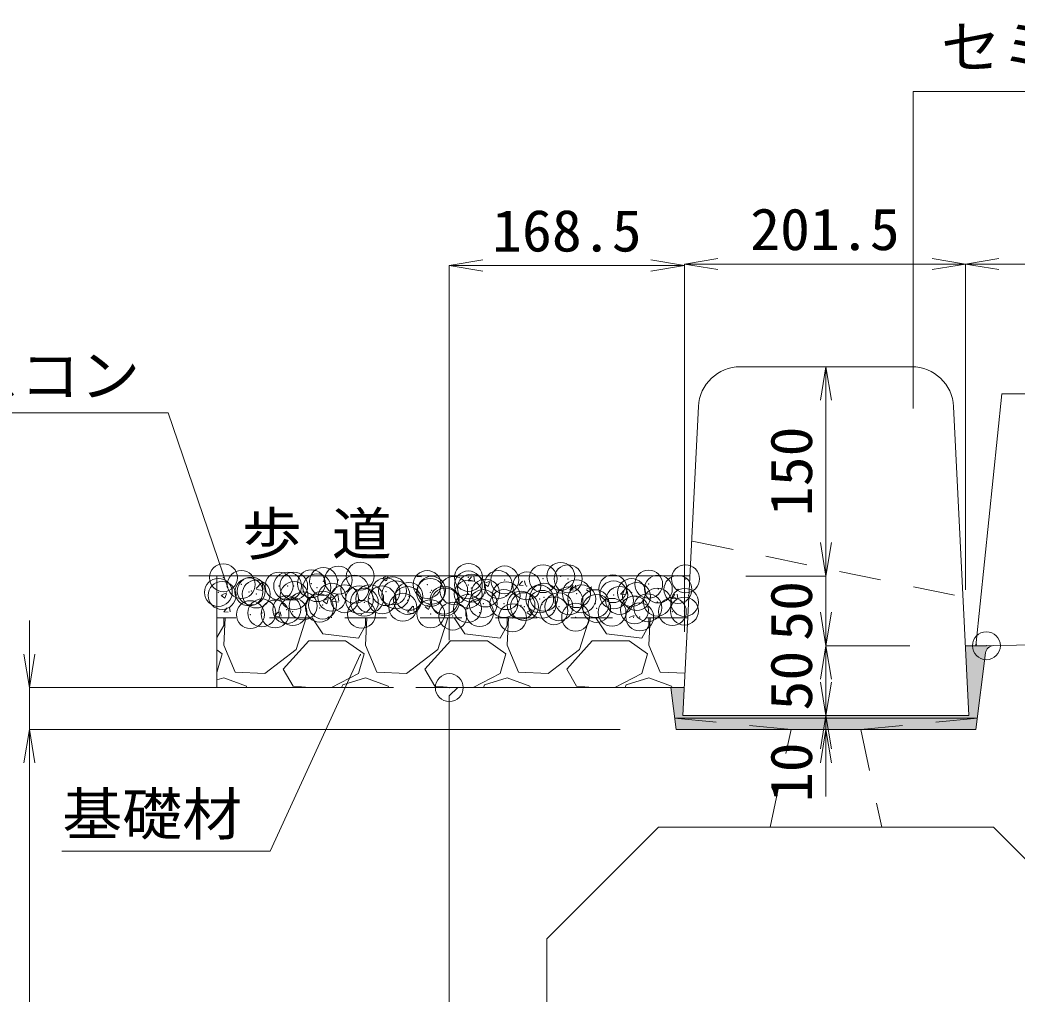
# Model space of a CAD drawing. Units: millimetres at full size. Extents: x 164402 to 209100, y 872507 to 885397.
# Drawn here: x 178365 to 179080, y 876263 to 876961 of the extents above; entities that cross this region are included whole.
import ezdxf
from ezdxf.enums import TextEntityAlignment as Align

# ---------------------------------------------------------------- set-up
doc = ezdxf.new("R2010")
doc.units = ezdxf.units.MM
doc.header["$LTSCALE"] = 40
doc.header["$PDMODE"] = 32
doc.header["$PDSIZE"] = 20
doc.linetypes.add('USER1', pattern=[1.35, 0.75, -0.6])
for name, color, linetype, lineweight in [('0_2', 7, 'Continuous', 13), ('ハッチング', 7, 'Continuous', 5), ('作業エリア', 11, 'Continuous', 13), ('寸法線', 7, 'Continuous', 13), ('排水孔', 7, 'USER1', 9), ('本体', 2, 'Continuous', 13), ('補助線', 8, 'Continuous', 13)]:
    doc.layers.add(name, color=color, linetype=linetype, lineweight=lineweight)
doc.styles.add('ＭＳ 明朝', font='')
doc.styles.get('ＭＳ 明朝').set_extended_font_data('MS Mincho')

# ---------------------------------------------------------------- blocks, each defined once
blk = doc.blocks.new('open_arrow')
at = {"color": 0, "linetype": 'Continuous', "lineweight": -2}
blk.add_lwpolyline([(7.5, 1.25), (0, 0), (7.5, -1.25)], dxfattribs=at)
blk = doc.blocks.new('filled_arrow')
at = {"color": 0, "linetype": 'Continuous', "lineweight": -2}
blk.add_solid([(7.5, 1.25), (0, 0), (7.5, -1.25)], dxfattribs=at)

msp = doc.modelspace()

# ---------------------------------------------------------------- hatches: boundary and pattern name
at = {"layer": 'ハッチング'}
msp.add_hatch(color=8, dxfattribs=at).paths.add_polyline_path([(178832.32, 876477.03), (178835.41, 876452.29), (179050.41, 876452.29), (179057.27, 876507.13, -0.3734), (179063.1, 876512.39), (179057.91, 876512.28), (179042.91, 876512.29), (179045.41, 876462.29), (178840.41, 876462.29), (178841.41, 876482.29), (178831.66, 876482.29)])

# ---------------------------------------------------------------- linework, layer by layer
at = {"layer": '0_2'}
for p, q in [((178845.41, 876562.29), (178486.2, 876562.29)), ((179057.91, 876512.29), (179042.91, 876512.29)), ((179063.1, 876512.39), (179057.91, 876512.29)), ((178831.66, 876482.29), (178841.41, 876482.29))]:
    msp.add_line(p, q, dxfattribs=at)
at = {"layer": '0_2', "linetype": 'USER1', "lineweight": 5}
for p, q in [((178843.91, 876532.29), (178506.31, 876532.29)), ((178678.91, 876482.29), (178506.31, 876482.29))]:
    msp.add_line(p, q, dxfattribs=at)
at = {"layer": 'ハッチング'}
for p, q in [((178625.18, 876560.52), (178627.71, 876558.82)), ((178625.48, 876561.17), (178628.39, 876562.29)), ((178627.79, 876558.79), (178628.82, 876561.86)), ((178649.97, 876562.05), (178650.17, 876562.29)), ((178649.97, 876562.03), (178653, 876561.77)), ((178654.6, 876562.06), (178654.56, 876562.29)), ((178686.4, 876558.86), (178688.85, 876561.78)), ((178691.04, 876558.87), (178690.45, 876562.06)), ((178534.45, 876553.29), (178538.4, 876557.41)), ((178534.77, 876552.62), (178539.28, 876551.92)), ((178539.4, 876552.64), (178538.83, 876557.46)), ((178686.4, 876558.84), (178689.44, 876558.58)), ((178698.19, 876556.45), (178700.72, 876554.75)), ((178698.48, 876557.1), (178702.04, 876558.46)), ((178700.79, 876554.72), (178701.82, 876557.79)), ((178722.84, 876555.67), (178725.29, 876558.59)), ((178722.84, 876555.66), (178725.88, 876555.39)), ((178727.48, 876555.69), (178726.89, 876558.87)), ((178759.28, 876552.48), (178761.73, 876555.4)), ((178759.28, 876552.47), (178762.31, 876552.2)), ((178763.91, 876552.5), (178763.32, 876555.68)), ((178771.2, 876552.38), (178773.72, 876550.68)), ((178771.49, 876553.03), (178775.05, 876554.4)), ((178773.8, 876550.66), (178774.83, 876553.72)), ((178800.35, 876549.31), (178799.76, 876552.49)), ((178509.49, 876548.21), (178512.02, 876546.5)), ((178509.79, 876548.85), (178513.34, 876550.22)), ((178512.1, 876546.48), (178513.13, 876549.55)), ((178582.79, 876544.78), (178586.35, 876546.15)), ((178585.1, 876542.41), (178586.13, 876545.48)), ((178588.66, 876544.88), (178592.62, 876549.01)), ((178593.61, 876544.23), (178593.05, 876549.06)), ((178795.71, 876549.28), (178798.75, 876549.02)), ((178795.72, 876549.3), (178798.16, 876552.21)), ((178832.15, 876546.11), (178834.6, 876549.03)), ((178832.15, 876546.09), (178835.19, 876545.83)), ((178836.79, 876546.12), (178836.2, 876549.31)), ((178844.2, 876548.32), (178844.69, 876547.98)), ((178844.5, 876548.96), (178844.75, 876549.06)), ((178511.27, 876536.59), (178513.72, 876539.51)), ((178515.9, 876536.6), (178515.32, 876539.79)), ((178582.5, 876544.14), (178585.03, 876542.43)), ((178588.98, 876544.21), (178593.5, 876543.51)), ((178642.88, 876536.47), (178646.84, 876540.6)), ((178647.83, 876535.82), (178647.27, 876540.65)), ((178655.51, 876540.07), (178658.03, 876538.36)), ((178655.8, 876540.71), (178659.36, 876542.08)), ((178658.11, 876538.34), (178659.14, 876541.41)), ((178512.13, 876532.29), (178511.2, 876512.7)), ((178511.2, 876526.92), (178511.2, 876532.29)), ((178511.27, 876536.57), (178514.3, 876536.31)), ((178547.7, 876533.38), (178550.74, 876533.12)), ((178547.71, 876533.4), (178550.15, 876536.32)), ((178552.34, 876533.41), (178551.75, 876536.6)), ((178563.02, 876509.65), (178570.26, 876532.29)), ((178574.68, 876532.29), (178582.32, 876520.83)), ((178585.88, 876532.29), (178586.59, 876533.13)), ((178588.4, 876532.29), (178588.19, 876533.41)), ((178613.73, 876532.29), (178612.8, 876512.7)), ((178612.8, 876526.92), (178612.8, 876532.29)), ((178643.2, 876535.8), (178647.72, 876535.1)), ((178664.62, 876509.65), (178671.86, 876532.29)), ((178676.28, 876532.29), (178683.92, 876520.83)), ((178715.33, 876532.29), (178714.4, 876512.7)), ((178714.4, 876526.92), (178714.4, 876532.29)), ((178728.51, 876536), (178731.04, 876534.3)), ((178728.81, 876536.65), (178732.36, 876538.01)), ((178731.11, 876534.27), (178732.14, 876537.34)), ((178766.22, 876509.65), (178773.46, 876532.29)), ((178777.88, 876532.29), (178785.52, 876520.83)), ((178801.81, 876532.58), (178805.37, 876533.94)), ((178804.82, 876532.29), (178805.15, 876533.27)), ((178816.93, 876532.29), (178816, 876512.7)), ((178816, 876526.92), (178816, 876532.29)), ((178506.31, 876518.12), (178511.2, 876526.92)), ((178607.72, 876517.78), (178612.8, 876526.92)), ((178709.32, 876517.78), (178714.4, 876526.92)), ((178810.92, 876517.78), (178816, 876526.92)), ((178582.32, 876520.83), (178607.72, 876517.78)), ((178683.92, 876520.83), (178709.32, 876517.78)), ((178785.52, 876520.83), (178810.92, 876517.78)), ((178511.2, 876512.7), (178519.33, 876493.39)), ((178540.66, 876492.38), (178563.02, 876509.65)), ((178553.87, 876495.43), (178572.16, 876515.75)), ((178572.16, 876515.75), (178598.58, 876515.75)), ((178598.58, 876515.75), (178611.78, 876506.6)), ((178612.8, 876512.7), (178620.93, 876493.39)), ((178642.26, 876492.38), (178664.62, 876509.65)), ((178655.47, 876495.43), (178673.76, 876515.75)), ((178673.76, 876515.75), (178700.18, 876515.75)), ((178700.18, 876515.75), (178713.38, 876506.6)), ((178714.4, 876512.7), (178722.53, 876493.39)), ((178743.86, 876492.38), (178766.22, 876509.65)), ((178757.07, 876495.43), (178775.36, 876515.75)), ((178775.36, 876515.75), (178801.78, 876515.75)), ((178801.78, 876515.75), (178814.98, 876506.6)), ((178816, 876512.7), (178824.13, 876493.39)), ((178506.31, 876509.29), (178510.18, 876506.6)), ((178510.18, 876506.6), (178506.31, 876493.03)), ((178611.78, 876506.6), (178607.72, 876492.38)), ((178713.38, 876506.6), (178709.32, 876492.38)), ((178814.98, 876506.6), (178810.92, 876492.38)), ((178560.98, 876483.23), (178553.87, 876495.43)), ((178662.58, 876483.23), (178655.47, 876495.43)), ((178764.18, 876483.23), (178757.07, 876495.43)), ((178506.31, 876487.8), (178511.2, 876489.33)), ((178511.2, 876489.33), (178527.46, 876483.23)), ((178519.33, 876493.39), (178540.66, 876492.38)), ((178607.72, 876492.38), (178588.46, 876482.29)), ((178596.54, 876484.25), (178612.8, 876489.33)), ((178612.8, 876489.33), (178629.06, 876483.23)), ((178620.93, 876493.39), (178642.26, 876492.38)), ((178709.32, 876492.38), (178690.06, 876482.29)), ((178698.14, 876484.25), (178714.4, 876489.33)), ((178714.4, 876489.33), (178730.66, 876483.23)), ((178722.53, 876493.39), (178743.86, 876492.38)), ((178810.92, 876492.38), (178791.66, 876482.29)), ((178799.74, 876484.25), (178816, 876489.33)), ((178816, 876489.33), (178832.26, 876483.23)), ((178824.13, 876493.39), (178841.92, 876492.55)), ((178527.46, 876483.23), (178527.89, 876482.29)), ((178572.85, 876482.29), (178560.98, 876483.23)), ((178595.7, 876482.29), (178596.54, 876484.25)), ((178629.06, 876483.23), (178629.49, 876482.29)), ((178674.45, 876482.29), (178662.58, 876483.23)), ((178697.3, 876482.29), (178698.14, 876484.25)), ((178730.66, 876483.23), (178731.09, 876482.29)), ((178776.05, 876482.29), (178764.18, 876483.23)), ((178798.9, 876482.29), (178799.74, 876484.25)), ((178832.26, 876483.23), (178832.69, 876482.29))]:
    msp.add_line(p, q, dxfattribs=at)
for p in [(178511.01, 876561.02), (178574.07, 876556.78), (178582.68, 876558.34), (178593.31, 876559.31), (178609.06, 876562.15), (178686.66, 876561.23), (178712.65, 876559.46), (178740.1, 876560.36), (178752.82, 876562.03), (178758.09, 876560.24), (178842.21, 876560.24), (178507.36, 876550.52), (178523.77, 876556.2), (178529.27, 876550.88), (178530.94, 876551.51), (178550.89, 876555.05), (178557.02, 876555.09), (178561.35, 876555.1), (178578.01, 876553.91), (178605.13, 876552.76), (178627.41, 876551.05), (178632.24, 876551.62), (178657.04, 876556.14), (178659.36, 876550.47), (178660.19, 876552.07), (178676.06, 876551.93), (178686.57, 876555.88), (178688.78, 876553.6), (178698.84, 876550.07), (178708.02, 876556.14), (178728.46, 876555.16), (178764.08, 876549.61), (178790.16, 876553.18), (178803.5, 876550.43), (178815.82, 876556.43), (178822.74, 876552.96), (178836.74, 876552.63), (178510.03, 876548.35), (178534.48, 876549.38), (178561.6, 876548.23), (178588.72, 876547.08), (178597.79, 876545.97), (178608.44, 876545.24), (178612.02, 876543.5), (178615.84, 876545.94), (178624.74, 876545.17), (178634.53, 876548.82), (178642.95, 876544.79), (178643.98, 876547.7), (178669.21, 876544.99), (178670.07, 876543.65), (178686.48, 876549.32), (178697.19, 876542.5), (178712.04, 876542.54), (178713.6, 876548.18), (178737.7, 876545.8), (178740.72, 876547.03), (178758.7, 876544.53), (178767.83, 876545.89), (178777.49, 876542.46), (178790.78, 876548.75), (178794.95, 876544.74), (178807.12, 876547.55), (178822.07, 876543.6), (178841.59, 876543.33), (178538.54, 876535.8), (178556.4, 876538.18), (178560.7, 876536.74), (178568.16, 876540.88), (178579.94, 876539.27), (178582.06, 876541.43), (178639.59, 876539.9), (178685.95, 876538.97), (178694.66, 876536.1), (178724.31, 876541.36), (178726.74, 876540.32), (178739.46, 876542), (178747.86, 876537.38), (178751.43, 876540.21), (178778.55, 876539.06), (178789.55, 876536.27), (178805.66, 876537.92), (178815.21, 876539.52), (178832.78, 876536.77), (178841.46, 876537.15), (178530.32, 876534.6), (178547.99, 876535.07), (178609.96, 876534.82), (178659.57, 876535.16), (178675.42, 876533.57), (178718.24, 876532.29), (178763.46, 876532.69), (178809.37, 876532.93)]:
    msp.add_point(p, dxfattribs=at)
at = {"layer": '作業エリア'}
for p in [(179057.91, 876512.29), (178672.91, 876482.29)]:
    msp.add_point(p, dxfattribs=at)
at = {"layer": '寸法線'}
for p, q in [((178672.91, 876784.86), (178841.41, 876784.86)), ((178672.91, 876516.29), (178672.91, 876784.86)), ((178841.41, 876785.88), (179042.91, 876785.88)), ((178841.41, 876522.29), (178841.41, 876785.88)), ((178841.41, 876522.29), (178841.41, 876784.86)), ((179042.91, 876552.29), (179042.91, 876785.88)), ((179042.91, 876785.88), (179212.91, 876785.88)), ((179042.91, 876552.29), (179042.91, 876785.88)), ((178942.91, 876712.28), (178942.91, 876562.28)), ((178942.91, 876712.28), (178982.91, 876712.28)), ((178942.91, 876610.28), (178942.91, 876464.28)), ((178885.41, 876562.28), (178942.91, 876562.28)), ((178885.41, 876562.28), (178942.91, 876562.28)), ((178942.91, 876560.28), (178942.91, 876414.29)), ((178371.89, 876404.29), (178371.89, 876530.29)), ((179002.91, 876512.28), (178942.91, 876512.28)), ((179002.91, 876512.28), (178942.91, 876512.28)), ((178942.91, 876510.29), (178942.91, 876404.28)), ((178632.91, 876482.29), (178371.89, 876482.29)), ((179005.41, 876462.29), (178942.91, 876462.29)), ((179005.41, 876462.29), (178942.91, 876462.29)), ((178371.89, 876452.29), (178371.89, 875902.29)), ((178795.41, 876452.29), (178371.89, 876452.29)), ((178632.91, 876452.29), (178371.89, 876452.29)), ((179010.41, 876452.28), (178942.91, 876452.28))]:
    msp.add_line(p, q, dxfattribs=at)
at = {"layer": '寸法線', "lineweight": 9}
msp.add_lwpolyline([(179005.29, 876682.28), (179005.29, 876909.51), (179650.32, 876909.51)], dxfattribs=at)
at = {"layer": '寸法線'}
for points in [[(179050.41, 876512.29), (179069.06, 876692.89), (179260.66, 876692.89)], [(178514.05, 876553.76), (178471.27, 876679.22), (178192.58, 876679.22)], [(178609.36, 876506.24), (178544.48, 876365.16), (178395.22, 876365.16)]]:
    msp.add_lwpolyline(points, dxfattribs=at)
at = {"layer": '排水孔'}
for p, q in [((178846.91, 876587.29), (179040.91, 876547.29)), ((178917.91, 876452.29), (178834.41, 876460.29)), ((178967.91, 876452.29), (179051.41, 876460.29)), ((178902.91, 876382.29), (178917.91, 876452.29)), ((178967.91, 876452.29), (178982.91, 876382.29))]:
    msp.add_line(p, q, dxfattribs=at)
at = {"layer": '本体', "lineweight": 20}
for p, q in [((178881.45, 876712.28), (179004.37, 876712.28)), ((178840.41, 876462.29), (178851.48, 876683.78)), ((179045.41, 876462.29), (179034.34, 876683.78)), ((179063.1, 876512.39), (179166.41, 876514.39)), ((179057.27, 876507.13), (179050.41, 876452.29)), ((178672.91, 876476.29), (178678.91, 876482.29)), ((178831.66, 876482.29), (178678.91, 876482.29)), ((178831.66, 876482.29), (178835.41, 876452.29)), ((178672.91, 876476.29), (178672.91, 875912.29)), ((179051.41, 876460.29), (178834.41, 876460.29)), ((179045.41, 876462.29), (178840.41, 876462.29)), ((179050.41, 876452.29), (178835.41, 876452.29)), ((178742.91, 876302.29), (178822.91, 876382.29)), ((179062.91, 876382.29), (178822.91, 876382.29)), ((179062.91, 876382.29), (179142.91, 876302.29)), ((178742.91, 876302.29), (178742.91, 876076.32))]:
    msp.add_line(p, q, dxfattribs=at)
for centre, radius, start, end in [((178881.45, 876682.28), 30, 90, 177.13751), ((179004.37, 876682.28), 30, 2.86236, 90), ((179063.22, 876506.39), 6, 91.10881, 172.87498)]:
    msp.add_arc(centre, radius, start, end, dxfattribs=at)
at = {"layer": '補助線'}
msp.add_line((178506.31, 876562.28), (178506.31, 876482.29), dxfattribs=at)

# ---------------------------------------------------------------- block references
at = {"layer": '寸法線', "xscale": 3.2, "yscale": 3.2}
for p in [(178672.91, 876784.86), (178841.41, 876785.88), (179042.91, 876785.88)]:
    msp.add_blockref('open_arrow', p, dxfattribs=at)
at = {"layer": '寸法線'}
for p, xscale, yscale, rotation in [((178841.41, 876784.86), 3.2, 3.2, 180), ((179042.91, 876785.88), 3.2, 3.2, 180), ((178942.91, 876712.28), 3.2, 3.2, 270), ((178942.91, 876562.28), 3.2, 3.2, 90), ((178942.91, 876562.28), 3.2, 3.2, 90), ((178514.05, 876553.76), 0.16, 0.16, 108.8), ((178942.91, 876512.28), 3.2, 3.2, 90), ((178942.91, 876512.28), 3.2, 3.2, 270), ((179050.41, 876512.29), 0.16, 0.16, 84.1), ((178371.89, 876482.29), 3.2, 3.2, 90), ((178609.36, 876506.24), 0.16, 0.16, 245.3), ((178942.91, 876462.29), 3.2, 3.2, 90), ((178942.91, 876462.29), 3.2, 3.2, 270), ((178371.89, 876452.29), 3.2, 3.2, 270), ((178371.89, 876452.29), 3.2, 3.2, 270), ((178942.91, 876452.28), 3.2, 3.2, 270)]:
    msp.add_blockref('open_arrow', p, dxfattribs=dict(at, xscale=xscale, yscale=yscale, rotation=rotation))
at = {"layer": '寸法線', "lineweight": 9, "xscale": 0.133, "yscale": 0.133, "rotation": 90}
msp.add_blockref('filled_arrow', (179005.29, 876682.28), dxfattribs=at)

# ---------------------------------------------------------------- texts
at = {"layer": '0_2', "style": 'ＭＳ 明朝', "width": 1.05}
msp.add_text('歩 道', height=30.02, dxfattribs=at).set_placement((178524.19, 876568.51), align=Align.BOTTOM_LEFT)
at = {"layer": '寸法線', "style": 'ＭＳ 明朝', "width": 1.05}
msp.add_text('セミフラットＢⅢ型 基本', height=30.02, dxfattribs=at).set_placement((179025.29, 876917.44), align=Align.BOTTOM_LEFT)
for s, p in [('168.5', (178757.16, 876809.86)), ('201.5', (178942.16, 876810.88))]:
    msp.add_text(s, height=30.02, dxfattribs=at).set_placement(p, align=Align.MIDDLE_CENTER)
for s, p in [('普通アスコン', (178451.27, 876721.05)), ('基礎材', (178524.48, 876406.64))]:
    msp.add_text(s, height=30.02, dxfattribs=at).set_placement(p, align=Align.TOP_RIGHT)
for s, p in [('150', (178917.91, 876637.28)), ('50', (178917.91, 876537.28)), ('50', (178917.91, 876487.29)), ('10', (178917.91, 876421.61))]:
    msp.add_text(s, height=30.02, rotation=90, dxfattribs=at).set_placement(p, align=Align.MIDDLE_CENTER)

doc.saveas('drawing.dxf')
